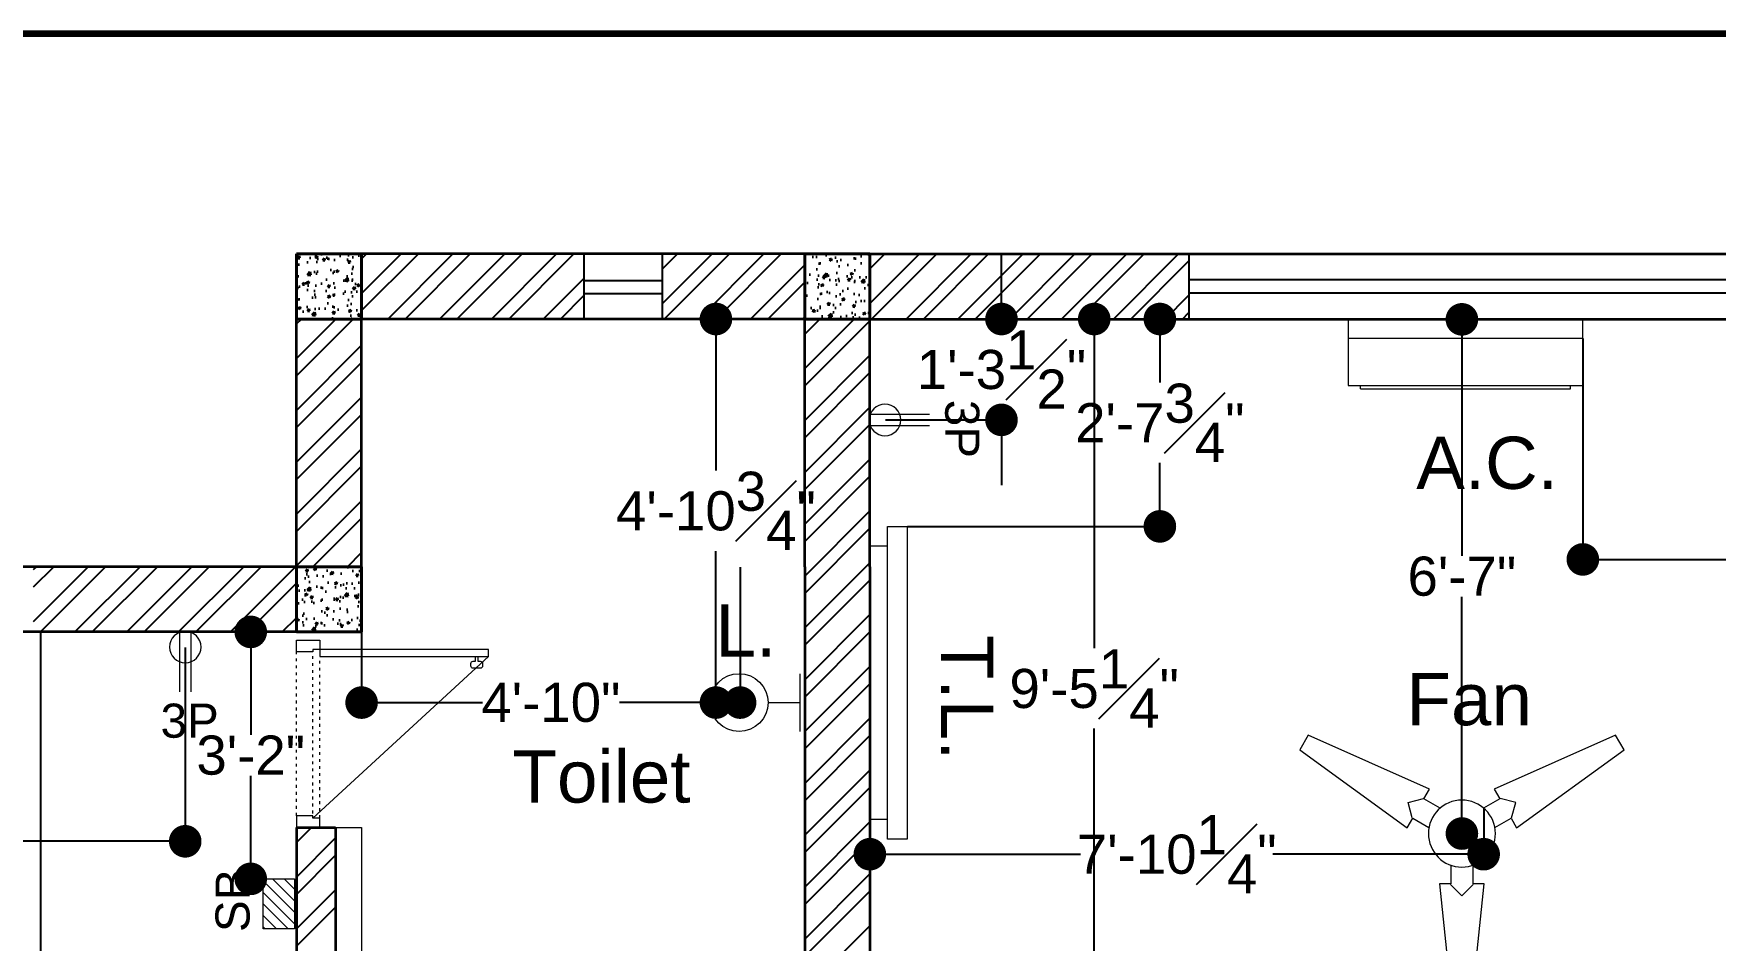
# Model space of a CAD drawing. Header units: inches. Extents: x 4161 to 8381, y 472 to 1500.
# Drawn here: x 7882.6 to 8140.7, y 1360.9 to 1500 of the extents above; entities that cross this region are included whole.
import ezdxf

# ---------------------------------------------------------------- set-up
doc = ezdxf.new("R2010")
doc.units = ezdxf.units.IN
doc.header["$MEASUREMENT"] = 0
doc.linetypes.add('ACAD_ISO03W100', pattern=[30, 12, -18])
doc.layers.get('0').update_dxf_attribs({"lineweight": 35})
for name, color, linetype, lineweight in [('0.Columns', 1, 'Continuous', 35), ('1.Wall', 7, 'Continuous', 35), ('Beam', 170, 'Continuous', 15), ('Box', 7, 'Continuous', 15), ('Doors & Furni', 20, 'Continuous', 5), ('E_Elements', 7, 'Continuous', 15), ('E_FITTINGS', 7, 'Continuous', 15), ('Hatch', 7, 'Continuous', 15)]:
    doc.layers.add(name, color=color, linetype=linetype, lineweight=lineweight)
for name, color, linetype in [('3.Windows', 130, 'Continuous'), ('4.Hatch', 14, 'Continuous'), ('5.Texts', 50, 'Continuous'), ('7.Dimention', 8, 'Continuous'), ('9.Vent', 130, 'Continuous'), ('Electrical Components', 170, 'Continuous'), ('rod', 252, 'Continuous'), ('wood', 20, 'Continuous')]:
    doc.layers.add(name, color=color, linetype=linetype)
doc.styles.get("Standard").update_dxf_attribs({"font": 'arial.ttf'})
doc.dimstyles.get("Standard").update_dxf_attribs({"dimtxt": 6, "dimasz": 5, "dimexe": 0.18, "dimexo": 0.0625, "dimgap": 0.09, "dimtad": 0, "dimtih": 1, "dimtoh": 1, "dimzin": 0, "dimdsep": 46, "dimlunit": 4, "dimtxsty": 'Standard', "dimblk": 'DOT', "dimcen": 0.09, "dimadec": 0, "dimazin": 0, "dimtfac": 1, "dimtofl": 0, "dimtmove": 0, "dimatfit": 3, "dimfxl": 1, "dimfrac": 1, "dimtolj": 1, "dimtzin": 0, "dimarcsym": 0})

# ---------------------------------------------------------------- blocks, each defined once
blk = doc.blocks.new('Window7')
at = {"layer": '3.Windows'}
for p, q in [((4180.79, 1757.85), (4096.79, 1757.85)), ((4096.79, 1757.85), (4096.79, 1747.85)), ((4180.79, 1747.85), (4180.79, 1757.85)), ((4180.79, 1747.85), (4180.79, 1757.85)), ((4180.79, 1757.85), (4180.79, 1753.17)), ((4180.79, 1753.17), (4180.79, 1753.17)), ((4096.79, 1747.85), (4180.79, 1747.85))]:
    blk.add_line(p, q, dxfattribs=at)
at = {"layer": '3.Windows', "color": 141, "true_color": 0xadddf7}
for p, q in [((4180.79, 1753.85), (4096.79, 1753.85)), ((4180.79, 1751.85), (4096.79, 1751.85))]:
    blk.add_line(p, q, dxfattribs=at)
blk = doc.blocks.new('Vent')
at = {"layer": '9.Vent'}
for p, q in [((-12, -3.9), (-12, 6.1)), ((-12, 3.82), (-12, 6.1)), ((0, -3.9), (0, 6.1))]:
    blk.add_line(p, q, dxfattribs=at)
at = {"layer": '9.Vent', "color": 5}
for p, q in [((-12, 2), (0, 2)), ((-12, 0), (0, 0))]:
    blk.add_line(p, q, dxfattribs=at)
blk = doc.blocks.new('Dd2')
at = {"layer": 'rod', "lineweight": 13}
blk.add_lwpolyline([(-36.5, 41), (-2, 3.5)], dxfattribs=at)
blk.add_lwpolyline([(-36.5, 38.75), (-35.5, 38.75), (-35.5, 39.25, -0.414214), (-35, 39.75), (-34.5, 39.75, -0.414214), (-34, 39.25), (-34, 37.75, -0.414214), (-34.5, 37.25), (-35, 37.25, -0.414214), (-35.5, 37.75), (-35.5, 38.25), (-36.5, 38.25)], format="xyb", dxfattribs=at)
at = {"layer": 'rod', "linetype": 'ACAD_ISO03W100', "lineweight": 13, "ltscale": 0.05}
for points in [[(-2, 5), (-36.5, 5)], [(-3, 3.5), (-37.5, 3.5)], [(-2.5, 0), (-37.5, 0)]]:
    blk.add_lwpolyline(points, dxfattribs=at)
at = {"layer": 'wood', "lineweight": 13}
for points in [[(-36.5, 41), (-38, 41), (-38, 5), (-36.5, 5)], [(-40, 0), (-40, 5), (-38, 5), (-38, 3.5), (-37.5, 3.5), (-37.5, 0)], [(0, 0), (0, 5), (-2, 5), (-2, 3.5), (-2.5, 3.5), (-2.5, 0)]]:
    blk.add_lwpolyline(points, close=True, dxfattribs=at)
blk = doc.blocks.new('Hatch')
at = {"layer": '4.Hatch', "color": 244, "linetype": 'Continuous', "true_color": 0x991b1e}
for p, q in [((3054.72, 1312.58), (3058.45, 1316.31)), ((3054.72, 1309.93), (3061.1, 1316.31)), ((3056.4, 1306.31), (3066.4, 1316.31)), ((3059.05, 1306.31), (3069.05, 1316.31)), ((3064.36, 1306.31), (3074.36, 1316.31)), ((3067.01, 1306.31), (3077.01, 1316.31)), ((3072.31, 1306.31), (3082.31, 1316.31)), ((3074.96, 1306.31), (3084.96, 1316.31)), ((3080.27, 1306.31), (3090.27, 1316.31)), ((3082.92, 1306.31), (3092.92, 1316.31)), ((3088.22, 1306.31), (3097.38, 1315.47)), ((3090.87, 1306.31), (3097.38, 1312.82)), ((3044.72, 1299.93), (3051.1, 1306.31)), ((3096.18, 1306.31), (3097.38, 1307.52)), ((3044.72, 1294.63), (3054.72, 1304.63)), ((3044.72, 1291.98), (3054.72, 1301.98)), ((3044.72, 1286.67), (3054.72, 1296.67)), ((3044.72, 1284.02), (3054.72, 1294.02)), ((3044.72, 1278.72), (3054.72, 1288.72)), ((3044.72, 1276.07), (3054.72, 1286.07)), ((3044.72, 1270.76), (3054.72, 1280.76)), ((3044.72, 1268.11), (3054.72, 1278.11)), ((3048.3, 1266.39), (3054.72, 1272.81)), ((3050.95, 1266.39), (3054.72, 1270.16)), ((3044.72, 1151.44), (3049.92, 1156.64)), ((3044.72, 1148.79), (3052.57, 1156.64)), ((3044.72, 1143.48), (3054.72, 1153.48)), ((3044.72, 1140.83), (3054.72, 1150.83)), ((3044.72, 1135.53), (3054.72, 1145.53)), ((3044.72, 1132.88), (3054.72, 1142.88)), ((3044.72, 1127.57), (3054.72, 1137.57)), ((3047.11, 1127.31), (3054.72, 1134.92)), ((3052.41, 1127.31), (3054.72, 1129.62)), ((3030.72, 1121.53), (3036.5, 1127.31)), ((3030.72, 1118.88), (3039.15, 1127.31)), ((3034.46, 1117.31), (3044.46, 1127.31)), ((3054.72, 1121.66), (3060.37, 1127.31)), ((3054.72, 1119.01), (3063.02, 1127.31)), ((3058.32, 1117.31), (3068.32, 1127.31)), ((3060.97, 1117.31), (3070.97, 1127.31)), ((3066.28, 1117.31), (3076.28, 1127.31)), ((3068.93, 1117.31), (3078.93, 1127.31)), ((3074.23, 1117.31), (3084.23, 1127.31)), ((3076.88, 1117.31), (3086.88, 1127.31)), ((3082.19, 1117.31), (3092.19, 1127.31)), ((3084.84, 1117.31), (3094.84, 1127.31)), ((3090.14, 1117.31), (3100.14, 1127.31)), ((3092.79, 1117.31), (3102.79, 1127.31)), ((3098.1, 1117.31), (3108.1, 1127.31)), ((3100.75, 1117.31), (3110.75, 1127.31)), ((3106.05, 1117.31), (3116.05, 1127.31)), ((3108.7, 1117.31), (3118.7, 1127.31)), ((3114.01, 1117.31), (3124.01, 1127.31)), ((3116.66, 1117.31), (3126.66, 1127.31)), ((3121.96, 1117.31), (3131.96, 1127.31)), ((3124.61, 1117.31), (3134.61, 1127.31)), ((3129.92, 1117.31), (3139.92, 1127.31)), ((3132.57, 1117.31), (3142.57, 1127.31)), ((3137.87, 1117.31), (3147.87, 1127.31)), ((3140.52, 1117.31), (3150.52, 1127.31)), ((3145.83, 1117.31), (3155.83, 1127.31)), ((3148.48, 1117.31), (3158.48, 1127.31)), ((3153.78, 1117.31), (3163.78, 1127.31)), ((3156.43, 1117.31), (3166.43, 1127.31)), ((3161.74, 1117.31), (3171.74, 1127.31)), ((3164.39, 1117.31), (3174.39, 1127.31)), ((3169.69, 1117.31), (3179.69, 1127.31)), ((3172.34, 1117.31), (3182.34, 1127.31)), ((3177.65, 1117.31), (3187.65, 1127.31)), ((3180.3, 1117.31), (3190.3, 1127.31)), ((3185.6, 1117.31), (3195.6, 1127.31)), ((3188.25, 1117.31), (3198.25, 1127.31)), ((3193.56, 1117.31), (3203.56, 1127.31)), ((3196.21, 1117.31), (3205.72, 1126.82)), ((3037.11, 1117.31), (3044.72, 1124.92)), ((3201.51, 1117.31), (3205.72, 1121.52)), ((3042.41, 1117.31), (3044.72, 1119.62)), ((3204.16, 1117.31), (3205.72, 1118.87)), ((3209.72, 1114.91), (3212.12, 1117.31)), ((3209.72, 1109.61), (3215.72, 1115.61)), ((3209.72, 1106.96), (3215.72, 1112.96)), ((3209.72, 1101.66), (3215.72, 1107.66)), ((3209.72, 1099), (3215.72, 1105)), ((3209.72, 1093.7), (3215.72, 1099.7)), ((3209.72, 1091.05), (3215.72, 1097.05)), ((3213.79, 1089.81), (3215.72, 1091.75))]:
    blk.add_line(p, q, dxfattribs=at)
blk = doc.blocks.new('FAN')
at = {"layer": 'E_Elements'}
for p, q in [((-23.57, 15.12), (-24.88, 12.85)), ((-4.97, 6.83), (-23.57, 15.12)), ((23.57, 15.12), (4.97, 6.83)), ((24.88, 12.85), (23.57, 15.12)), ((-24.88, 12.85), (-8.39, 0.89)), ((8.39, 0.89), (24.88, 12.85)), ((-8.26, 4.77), (-5.89, 5.4)), ((-5.82, 5.34), (-4.97, 6.83)), ((-3.34, 3.91), (-5.82, 5.34)), ((5.82, 5.34), (3.34, 3.91)), ((4.97, 6.83), (5.82, 5.34)), ((8.26, 4.77), (5.89, 5.4)), ((-7.62, 2.4), (-8.26, 4.77)), ((7.62, 2.4), (8.26, 4.77)), ((-8.39, 0.89), (-7.54, 2.37)), ((-7.54, 2.37), (-5.06, 0.94)), ((5.06, 0.94), (7.54, 2.37)), ((7.54, 2.37), (8.39, 0.89)), ((-1.71, -4.85), (-1.71, -7.71)), ((1.71, -7.71), (1.71, -4.85)), ((-3.43, -7.71), (-1.31, -27.97)), ((-1.71, -7.71), (-3.43, -7.71)), ((1.31, -27.97), (3.43, -7.71)), ((3.43, -7.71), (1.71, -7.71)), ((-1.73, -7.8), (0, -9.53)), ((0, -9.53), (1.73, -7.8)), ((-1.31, -27.97), (1.31, -27.97))]:
    blk.add_line(p, q, dxfattribs=at)
for start, end in [(360, 180), (180, 0)]:
    blk.add_arc((0, 0), 5.14, start, end, dxfattribs=at)
blk = doc.blocks.new('AC')
at = {"layer": 'E_Elements'}
for p, q in [((5828.29, 1009.63), (5856.95, 1009.63)), ((5828.29, 1009.63), (5828.29, 1009.16)), ((5856.95, 1009.63), (5856.95, 1009.16)), ((5826.63, 1009.16), (5858.63, 1009.16)), ((5826.63, 1000.16), (5826.63, 1009.16)), ((5858.63, 1009.16), (5858.63, 1009.16)), ((5858.63, 1009.16), (5858.63, 1000.16)), ((5826.63, 1002.72), (5858.63, 1002.72)), ((5858.63, 1000.16), (5826.63, 1000.16))]:
    blk.add_line(p, q, dxfattribs=at)
blk = doc.blocks.new('A$C482B25E6')
at = {"layer": 'E_FITTINGS'}
for p, q in [((0, 0), (0, 7.1)), ((3.9, 3.55), (0, 3.55))]:
    blk.add_line(p, q, dxfattribs=at)
blk.add_circle((7.45, 3.55), 3.55, dxfattribs=at)
blk = doc.blocks.new('O')
at = {"layer": 'E_Elements', "ltscale": 4}
for p, q in [((9523.61, 2111.57), (9520.91, 2111.57)), ((9523.61, 2069.68), (9520.91, 2069.68))]:
    blk.add_line(p, q, dxfattribs=at)
at = {"layer": 'E_Elements', "ltscale": 0.01}
blk.add_lwpolyline([(9526.61, 2066.63), (9526.61, 2114.63), (9523.61, 2114.63), (9523.61, 2066.63)], close=True, dxfattribs=at)
blk = doc.blocks.new('2')
at = {"layer": 'Hatch', "ltscale": 0.01}
h = blk.add_hatch(dxfattribs=at)
h.set_pattern_fill('ANSI31', color=256, scale=10, style=0)
h.paths.add_polyline_path([(7846.79, 2035.92), (7841.97, 2035.92), (7841.97, 2028.24), (7846.79, 2028.24)])
at = {"layer": 'E_Elements'}
blk.add_lwpolyline([(7841.97, 2028.24), (7846.79, 2028.24), (7846.79, 2035.92), (7841.97, 2035.92)], close=True, dxfattribs=at)
blk = doc.blocks.new('Column2.0')
at = {"layer": '0.Columns', "true_color": 0x991b1e}
h = blk.add_hatch(dxfattribs=at)
h.set_pattern_fill('AR-CONC', color=244, scale=0.54)
h.set_pattern_definition([(50, (868.9964, 332.3348), (3.873205, -0.3388615), [0.405, -4.455]), (355, (868.9964, 332.335), (-0.7492572, 4.0618375), [0.324, -3.564]), (100.45144, (869.319, 332.3066), (3.1239478, 3.722976), [0.344197, -3.7861674]), (46.1842, (868.9964, 333.415), (5.763103, -0.893804), [0.6075, -6.6825]), (96.63564, (869.4767, 333.3403), (5.0471745, 5.2602404), [0.516296, -5.679254]), (351.18416, (868.9964, 333.415), (5.0471745, 5.26024), [0.486, -5.346]), (21, (869.5364, 333.1448), (3.223298, -2.174142), [0.405, -4.455]), (326, (869.5364, 333.145), (1.3139028, 3.9158102), [0.324, -3.564]), (71.45144, (869.805, 332.9636), (4.537201, 1.7416682), [0.344197, -3.7861674]), (37.5, (868.9964, 332.3348), (0.0656632, 1.7976268), [0, -3.5208, 0, -3.618, 0, -3.5775]), (7.5, (868.9964, 332.3348), (1.4205755, 2.1298232), [0, -2.0628, 0, -3.4398, 0, -1.3635]), (327.5, (867.7922, 332.3348), (2.88264116, -0.1217963), [0, -1.35, 0, -4.212, 0, -5.589]), (317.5, (867.2522, 332.3348), (3.1492053, 0.5405669), [0, -1.755, 0, -2.7972, 0, -3.969])])
h.paths.add_polyline_path([(4674.88, 1327.63), (4674.88, 1337.63), (4664.88, 1337.63), (4664.88, 1327.63)])
at = {"layer": '0.Columns', "linetype": 'ACAD_ISO03W100', "lineweight": 40}
for p, q in [((4674.88, 1337.63), (4664.88, 1337.63)), ((4664.88, 1337.63), (4664.88, 1327.63)), ((4674.88, 1327.63), (4674.88, 1337.63)), ((4664.88, 1327.63), (4674.88, 1327.63))]:
    blk.add_line(p, q, dxfattribs=at)
blk = doc.blocks.new('1111111111111111')
at = {"layer": 'E_FITTINGS', "ltscale": 3}
for p, q in [((8001.12, 2853.82), (8010.23, 2853.82)), ((8001.12, 2852.1), (8010.23, 2852.1))]:
    blk.add_line(p, q, dxfattribs=at)
blk.add_circle((8003.38, 2852.96), 2.42, dxfattribs=at)
blk = doc.blocks.new('_Dot')
at = {"color": 0, "linetype": 'ByBlock', "lineweight": -2}
blk.add_line((-0.5, 0), (-1, 0), dxfattribs=at)
at = {"color": 0, "linetype": 'ByBlock', "lineweight": 60, "const_width": 0.5}
blk.add_lwpolyline([(-0.25, 0, 1), (0.25, 0, 1)], format="xyb", close=True, dxfattribs=at)
blk = doc.blocks.new('*D205')
at = {"layer": '7.Dimention', "color": 0, "lineweight": -2, "transparency": 16777216}
for p, q in [((7883.68, 1408.12), (7883.68, 1322.2)), ((7841.87, 1322.44), (7841.87, 1322.56)), ((7846.87, 1322.38), (7849.47, 1322.38)), ((7878.68, 1322.38), (7876.08, 1322.38))]:
    blk.add_line(p, q, dxfattribs=at)
at = {"layer": 'Defpoints', "color": 0, "transparency": 16777216}
for p in [(7883.68, 1408.19), (7841.87, 1322.38), (7841.87, 1322.38)]:
    blk.add_point(p, dxfattribs=at)
at = {"layer": '7.Dimention', "color": 0, "lineweight": -2, "transparency": 16777216, "xscale": 5, "yscale": 5, "zscale": 5, "rotation": 180}
blk.add_blockref('_Dot', (7841.87, 1322.38), dxfattribs=at)
at = {"layer": '7.Dimention', "color": 0, "lineweight": -2, "transparency": 16777216, "xscale": 5, "yscale": 5, "zscale": 5}
blk.add_blockref('_Dot', (7883.68, 1322.38), dxfattribs=at)
at = {"layer": '7.Dimention', "color": 0, "transparency": 16777216, "insert": (7862.78, 1322.38), "char_height": 6, "attachment_point": 5}
blk.add_mtext('\\A1;3\'-5{\\H1x;\\S3#4;}"', dxfattribs=at)
blk = doc.blocks.new('*D165')
at = {"layer": '7.Dimention', "color": 0, "lineweight": -2, "transparency": 16777216}
for p, q in [((7767.97, 1408.12), (7767.97, 1375.89)), ((7905.9, 1405.8), (7905.9, 1375.89)), ((7772.97, 1376.07), (7826.83, 1376.07)), ((7900.9, 1376.07), (7847.05, 1376.07))]:
    blk.add_line(p, q, dxfattribs=at)
at = {"layer": 'Defpoints', "color": 0, "transparency": 16777216}
for p in [(7767.97, 1408.19), (7905.9, 1405.86), (7905.9, 1376.07)]:
    blk.add_point(p, dxfattribs=at)
at = {"layer": '7.Dimention', "color": 0, "lineweight": -2, "transparency": 16777216, "xscale": 5, "yscale": 5, "zscale": 5, "rotation": 180}
blk.add_blockref('_Dot', (7767.97, 1376.07), dxfattribs=at)
at = {"layer": '7.Dimention', "color": 0, "lineweight": -2, "transparency": 16777216, "xscale": 5, "yscale": 5, "zscale": 5}
blk.add_blockref('_Dot', (7905.9, 1376.07), dxfattribs=at)
at = {"layer": '7.Dimention', "color": 0, "transparency": 16777216, "insert": (7836.94, 1376.07), "char_height": 6, "attachment_point": 5}
blk.add_mtext('\\A1;11\'-6"', dxfattribs=at)
blk = doc.blocks.new('*D166')
at = {"layer": '7.Dimention', "color": 0, "lineweight": -2, "transparency": 16777216}
for p, q in [((7915.56, 1408.19), (7916.14, 1408.19)), ((7915.96, 1403.19), (7915.96, 1392.4)), ((7915.96, 1375.31), (7915.96, 1386.09)), ((7917.79, 1370.31), (7915.78, 1370.31))]:
    blk.add_line(p, q, dxfattribs=at)
at = {"layer": 'Defpoints', "color": 0, "transparency": 16777216}
for p in [(7915.5, 1408.19), (7915.96, 1370.31), (7917.85, 1370.31)]:
    blk.add_point(p, dxfattribs=at)
at = {"layer": '7.Dimention', "color": 0, "lineweight": -2, "transparency": 16777216, "xscale": 5, "yscale": 5, "zscale": 5}
for p, rotation in [((7915.96, 1408.19), 90), ((7915.96, 1370.31), 270)]:
    blk.add_blockref('_Dot', p, dxfattribs=dict(at, rotation=rotation))
at = {"layer": '7.Dimention', "color": 0, "transparency": 16777216, "insert": (7915.96, 1389.25), "char_height": 6, "attachment_point": 5}
blk.add_mtext('\\A1;3\'-2"', dxfattribs=at)
blk = doc.blocks.new('*D169')
at = {"layer": '7.Dimention', "color": 0, "lineweight": -2, "transparency": 16777216}
for p, q in [((7932.97, 1418.12), (7932.97, 1397.17)), ((7991.06, 1418.12), (7991.06, 1397.17)), ((7937.97, 1397.35), (7951.5, 1397.35)), ((7986.06, 1397.35), (7972.53, 1397.35))]:
    blk.add_line(p, q, dxfattribs=at)
at = {"layer": 'Defpoints', "color": 0, "transparency": 16777216}
for p in [(7932.97, 1418.19), (7991.06, 1418.19), (7991.06, 1397.35)]:
    blk.add_point(p, dxfattribs=at)
at = {"layer": '7.Dimention', "color": 0, "lineweight": -2, "transparency": 16777216, "xscale": 5, "yscale": 5, "zscale": 5, "rotation": 180}
blk.add_blockref('_Dot', (7932.97, 1397.35), dxfattribs=at)
at = {"layer": '7.Dimention', "color": 0, "lineweight": -2, "transparency": 16777216, "xscale": 5, "yscale": 5, "zscale": 5}
blk.add_blockref('_Dot', (7991.06, 1397.35), dxfattribs=at)
at = {"layer": '7.Dimention', "color": 0, "transparency": 16777216, "insert": (7962.02, 1397.35), "char_height": 6, "attachment_point": 5}
blk.add_mtext('\\A1;4\'-10"', dxfattribs=at)
blk = doc.blocks.new('*D170')
at = {"layer": '7.Dimention', "color": 0, "lineweight": -2, "transparency": 16777216}
for p, q in [((7992.6, 1456.19), (7987.17, 1456.19)), ((7987.35, 1451.19), (7987.35, 1432.97)), ((7987.35, 1402.35), (7987.35, 1420.56)), ((7990.85, 1397.35), (7987.17, 1397.35))]:
    blk.add_line(p, q, dxfattribs=at)
at = {"layer": 'Defpoints', "color": 0, "transparency": 16777216}
for p in [(7992.67, 1456.19), (7987.35, 1397.35), (7990.91, 1397.35)]:
    blk.add_point(p, dxfattribs=at)
at = {"layer": '7.Dimention', "color": 0, "lineweight": -2, "transparency": 16777216, "xscale": 5, "yscale": 5, "zscale": 5}
for p, rotation in [((7987.35, 1456.19), 90), ((7987.35, 1397.35), 270)]:
    blk.add_blockref('_Dot', p, dxfattribs=dict(at, rotation=rotation))
at = {"layer": '7.Dimention', "color": 0, "transparency": 16777216, "insert": (7987.35, 1426.77), "char_height": 6, "attachment_point": 5}
blk.add_mtext('\\A1;4\'-10{\\H1x;\\S3#4;}"', dxfattribs=at)
blk = doc.blocks.new('*D172')
at = {"layer": '7.Dimention', "color": 0, "lineweight": -2, "transparency": 16777216}
for p, q in [((8031.17, 1461.19), (8031.17, 1466.19)), ((8016.59, 1456.19), (8031.35, 1456.19)), ((8013.36, 1440.72), (8031.35, 1440.72)), ((8031.17, 1435.72), (8031.17, 1430.72))]:
    blk.add_line(p, q, dxfattribs=at)
at = {"layer": 'Defpoints', "color": 0, "transparency": 16777216}
for p in [(8016.53, 1456.19), (8013.29, 1440.72), (8031.17, 1440.72)]:
    blk.add_point(p, dxfattribs=at)
at = {"layer": '7.Dimention', "color": 0, "lineweight": -2, "transparency": 16777216, "xscale": 5, "yscale": 5, "zscale": 5}
for p, rotation in [((8031.17, 1456.19), 270), ((8031.17, 1440.72), 90)]:
    blk.add_blockref('_Dot', p, dxfattribs=dict(at, rotation=rotation))
at = {"layer": '7.Dimention', "color": 0, "transparency": 16777216, "insert": (8031.17, 1448.45), "char_height": 6, "attachment_point": 5}
blk.add_mtext('\\A1;1\'-3{\\H1x;\\S1#2;}"', dxfattribs=at)
blk = doc.blocks.new('*D173')
at = {"layer": '7.Dimention', "color": 0, "lineweight": -2, "transparency": 16777216}
for p, q in [((8019.25, 1456.19), (8055.66, 1456.19)), ((8055.48, 1451.19), (8055.48, 1446.44)), ((8055.48, 1429.38), (8055.48, 1434.13)), ((8016.73, 1424.38), (8055.66, 1424.38))]:
    blk.add_line(p, q, dxfattribs=at)
at = {"layer": 'Defpoints', "color": 0, "transparency": 16777216}
for p in [(8019.18, 1456.19), (8016.67, 1424.38), (8055.48, 1424.38)]:
    blk.add_point(p, dxfattribs=at)
at = {"layer": '7.Dimention', "color": 0, "lineweight": -2, "transparency": 16777216, "xscale": 5, "yscale": 5, "zscale": 5}
for p, rotation in [((8055.48, 1456.19), 90), ((8055.48, 1424.38), 270)]:
    blk.add_blockref('_Dot', p, dxfattribs=dict(at, rotation=rotation))
at = {"layer": '7.Dimention', "color": 0, "transparency": 16777216, "insert": (8055.48, 1440.28), "char_height": 6, "attachment_point": 5}
blk.add_mtext('\\A1;2\'-7{\\H1x;\\S3#4;}"', dxfattribs=at)
blk = doc.blocks.new('*D174')
at = {"layer": '7.Dimention', "color": 0, "lineweight": -2, "transparency": 16777216}
for p, q in [((8019.25, 1456.19), (8045.58, 1456.19)), ((8045.4, 1451.19), (8045.4, 1405.68)), ((8045.4, 1347.86), (8045.4, 1393.37)), ((8019.25, 1342.86), (8045.58, 1342.86))]:
    blk.add_line(p, q, dxfattribs=at)
at = {"layer": 'Defpoints', "color": 0, "transparency": 16777216}
for p in [(8019.18, 1456.19), (8019.18, 1342.86), (8045.4, 1342.86)]:
    blk.add_point(p, dxfattribs=at)
at = {"layer": '7.Dimention', "color": 0, "lineweight": -2, "transparency": 16777216, "xscale": 5, "yscale": 5, "zscale": 5}
for p, rotation in [((8045.4, 1456.19), 90), ((8045.4, 1342.86), 270)]:
    blk.add_blockref('_Dot', p, dxfattribs=dict(at, rotation=rotation))
at = {"layer": '7.Dimention', "color": 0, "transparency": 16777216, "insert": (8045.4, 1399.52), "char_height": 6, "attachment_point": 5}
blk.add_mtext('\\A1;9\'-5{\\H1x;\\S1#4;}"', dxfattribs=at)
blk = doc.blocks.new('*D175')
at = {"layer": '7.Dimention', "color": 0, "lineweight": -2, "transparency": 16777216}
for p, q in [((8120.39, 1453.2), (8120.39, 1419.13)), ((8194.78, 1451.41), (8194.78, 1419.13)), ((8125.39, 1419.31), (8145.21, 1419.31)), ((8189.78, 1419.31), (8169.96, 1419.31))]:
    blk.add_line(p, q, dxfattribs=at)
at = {"layer": 'Defpoints', "color": 0, "transparency": 16777216}
for p in [(8120.39, 1453.27), (8194.78, 1451.47), (8120.39, 1419.31)]:
    blk.add_point(p, dxfattribs=at)
at = {"layer": '7.Dimention', "color": 0, "lineweight": -2, "transparency": 16777216, "xscale": 5, "yscale": 5, "zscale": 5, "rotation": 180}
blk.add_blockref('_Dot', (8120.39, 1419.31), dxfattribs=at)
at = {"layer": '7.Dimention', "color": 0, "lineweight": -2, "transparency": 16777216, "xscale": 5, "yscale": 5, "zscale": 5}
blk.add_blockref('_Dot', (8194.78, 1419.31), dxfattribs=at)
at = {"layer": '7.Dimention', "color": 0, "transparency": 16777216, "insert": (8157.59, 1419.31), "char_height": 6, "attachment_point": 5}
blk.add_mtext('\\A1;6\'-2{\\H1x;\\S1#2;}"', dxfattribs=at)
blk = doc.blocks.new('*D177')
at = {"layer": '7.Dimention', "color": 0, "lineweight": -2, "transparency": 16777216}
for p, q in [((8010.97, 1384.27), (8010.97, 1373.91)), ((8105.17, 1381.1), (8105.17, 1373.91)), ((8015.97, 1374.09), (8043.32, 1374.09)), ((8100.17, 1374.09), (8072.82, 1374.09))]:
    blk.add_line(p, q, dxfattribs=at)
at = {"layer": 'Defpoints', "color": 0, "transparency": 16777216}
for p in [(8010.97, 1384.34), (8105.17, 1381.17), (8105.17, 1374.09)]:
    blk.add_point(p, dxfattribs=at)
at = {"layer": '7.Dimention', "color": 0, "lineweight": -2, "transparency": 16777216, "xscale": 5, "yscale": 5, "zscale": 5, "rotation": 180}
blk.add_blockref('_Dot', (8010.97, 1374.09), dxfattribs=at)
at = {"layer": '7.Dimention', "color": 0, "lineweight": -2, "transparency": 16777216, "xscale": 5, "yscale": 5, "zscale": 5}
blk.add_blockref('_Dot', (8105.17, 1374.09), dxfattribs=at)
at = {"layer": '7.Dimention', "color": 0, "transparency": 16777216, "insert": (8058.07, 1374.09), "char_height": 6, "attachment_point": 5}
blk.add_mtext('\\A1;7\'-10{\\H1x;\\S1#4;}"', dxfattribs=at)
blk = doc.blocks.new('*D178')
at = {"layer": '7.Dimention', "color": 0, "lineweight": -2, "transparency": 16777216}
for p, q in [((8084.45, 1456.14), (8102.01, 1456.14)), ((8101.83, 1451.14), (8101.83, 1419.85)), ((8101.83, 1382.26), (8101.83, 1413.55)), ((8101.89, 1377.26), (8102.01, 1377.26))]:
    blk.add_line(p, q, dxfattribs=at)
at = {"layer": 'Defpoints', "color": 0, "transparency": 16777216}
for p in [(8084.39, 1456.14), (8101.83, 1377.26), (8101.83, 1377.26)]:
    blk.add_point(p, dxfattribs=at)
at = {"layer": '7.Dimention', "color": 0, "lineweight": -2, "transparency": 16777216, "xscale": 5, "yscale": 5, "zscale": 5}
for p, rotation in [((8101.83, 1456.14), 90), ((8101.83, 1377.26), 270)]:
    blk.add_blockref('_Dot', p, dxfattribs=dict(at, rotation=rotation))
at = {"layer": '7.Dimention', "color": 0, "transparency": 16777216, "insert": (8101.83, 1416.7), "char_height": 6, "attachment_point": 5}
blk.add_mtext('\\A1;6\'-7"', dxfattribs=at)
blk = doc.blocks.new('Title Box 2.0')
at = {"lineweight": 100, "ltscale": 0.5}
blk.add_lwpolyline([(4996.97, 684.44), (5689.78, 684.44), (5694.53, 1520.13), (5001.72, 1520.13), (4996.97, 684.44)], dxfattribs=at)

msp = doc.modelspace()

# ---------------------------------------------------------------- linework, layer by layer
at = {"layer": '1.Wall'}
for p, q in [((8000.972, 1466.186), (7922.972, 1466.186)), ((7922.972, 1418.186), (7922.972, 1466.186)), ((8000.972, 1466.186), (8006.972, 1466.186)), ((8006.972, 1466.186), (8204.701, 1466.186)), ((8000.972, 1456.186), (7932.972, 1456.186)), ((7932.972, 1418.186), (7932.972, 1456.186)), ((8000.972, 1418.186), (8000.972, 1456.186)), ((8010.972, 1418.186), (8010.972, 1456.186)), ((8010.972, 1456.186), (8194.757, 1456.186)), ((7922.972, 1418.186), (7757.972, 1418.186)), ((7932.972, 1418.186), (7932.972, 1408.186)), ((8000.972, 1418.186), (8000.972, 1336.186)), ((8010.972, 1418.186), (8010.972, 1408.185)), ((7922.972, 1408.186), (7767.972, 1408.186)), ((7922.972, 1408.186), (7932.972, 1408.186)), ((8010.972, 1408.185), (8010.972, 1330.186)), ((7922.972, 1378.186), (7922.972, 1265.186)), ((7922.972, 1378.186), (7928.972, 1378.186)), ((7928.972, 1378.186), (7928.972, 1336.186))]:
    msp.add_line(p, q, dxfattribs=at)
at = {"layer": '4.Hatch', "color": 244, "linetype": 'Continuous', "true_color": 0x991b1e}
for p, q in [((7922.972, 1466.041), (7923.117, 1466.186)), ((7932.972, 1460.131), (7939.027, 1466.186)), ((7932.972, 1465.434), (7933.724, 1466.186)), ((7932.972, 1457.479), (7941.679, 1466.186)), ((7936.982, 1456.186), (7946.982, 1466.186)), ((7939.634, 1456.186), (7949.634, 1466.186)), ((7944.937, 1456.186), (7954.937, 1466.186)), ((7947.589, 1456.186), (7957.589, 1466.186)), ((7952.892, 1456.186), (7962.892, 1466.186)), ((7955.544, 1456.186), (7965.544, 1466.186)), ((7979.144, 1458.573), (7986.757, 1466.186)), ((7979.144, 1463.876), (7981.454, 1466.186)), ((7979.409, 1456.186), (7989.409, 1466.186)), ((7984.712, 1456.186), (7994.712, 1466.186)), ((7987.363, 1456.186), (7997.363, 1466.186)), ((8010.972, 1458.582), (8018.577, 1466.186)), ((8010.972, 1463.885), (8013.273, 1466.186)), ((8011.228, 1456.186), (8021.228, 1466.186)), ((8016.532, 1456.186), (8026.532, 1466.186)), ((8019.183, 1456.186), (8029.183, 1466.186)), ((8024.487, 1456.186), (8034.487, 1466.186)), ((8027.138, 1456.186), (8037.138, 1466.186)), ((8032.442, 1456.186), (8042.442, 1466.186)), ((8035.093, 1456.186), (8045.093, 1466.186)), ((8040.396, 1456.186), (8050.396, 1466.186)), ((8043.048, 1456.186), (8053.048, 1466.186)), ((8048.351, 1456.186), (8058.351, 1466.186)), ((7992.667, 1456.186), (8000.972, 1464.492)), ((8051.003, 1456.186), (8059.897, 1465.08)), ((7960.847, 1456.186), (7967.144, 1462.483)), ((7995.318, 1456.186), (8000.972, 1461.84)), ((7963.499, 1456.186), (7967.144, 1459.831)), ((8056.306, 1456.186), (8059.897, 1459.777)), ((7922.972, 1450.131), (7929.027, 1456.186)), ((7922.972, 1455.434), (7923.724, 1456.186)), ((7922.972, 1447.479), (7931.679, 1456.186)), ((8000.622, 1456.186), (8000.972, 1456.537)), ((8000.972, 1448.582), (8008.577, 1456.186)), ((8000.972, 1453.885), (8003.273, 1456.186)), ((8000.972, 1445.93), (8010.972, 1455.93)), ((8058.958, 1456.186), (8059.897, 1457.125)), ((7922.972, 1442.176), (7932.972, 1452.176)), ((8000.972, 1440.627), (8010.972, 1450.627)), ((7922.972, 1439.525), (7932.972, 1449.525)), ((8000.972, 1437.975), (8010.972, 1447.975)), ((7922.972, 1434.221), (7932.972, 1444.221)), ((7922.972, 1431.57), (7932.972, 1441.57)), ((8000.972, 1432.672), (8010.972, 1442.672)), ((8000.972, 1430.02), (8010.972, 1440.02)), ((7922.972, 1426.266), (7932.972, 1436.266)), ((7922.972, 1423.615), (7932.972, 1433.615)), ((8000.972, 1424.717), (8010.972, 1434.717)), ((8000.972, 1422.065), (8010.972, 1432.065)), ((7922.972, 1418.311), (7932.972, 1428.311)), ((7925.499, 1418.186), (7932.972, 1425.66)), ((8000.972, 1416.762), (8010.972, 1426.762)), ((8000.972, 1414.11), (8010.972, 1424.11)), ((7930.802, 1418.186), (7932.972, 1420.356)), ((7882.639, 1417.753), (7883.072, 1418.186)), ((7882.639, 1409.798), (7891.027, 1418.186)), ((7882.639, 1415.101), (7885.724, 1418.186)), ((7883.679, 1408.186), (7893.679, 1418.186)), ((7888.982, 1408.186), (7898.982, 1418.186)), ((7891.634, 1408.186), (7901.634, 1418.186)), ((7896.937, 1408.186), (7906.937, 1418.186)), ((7899.589, 1408.186), (7909.589, 1418.186)), ((7904.892, 1408.186), (7914.892, 1418.186)), ((7907.544, 1408.186), (7917.544, 1418.186)), ((7912.847, 1408.186), (7922.847, 1418.186)), ((8000.972, 1408.807), (8010.972, 1418.807)), ((7915.499, 1408.186), (7922.972, 1415.66)), ((8000.972, 1406.155), (8010.972, 1416.155)), ((7920.802, 1408.186), (7922.972, 1410.356)), ((8000.972, 1400.852), (8010.972, 1410.852)), ((8000.972, 1398.2), (8010.972, 1408.2)), ((8000.972, 1392.897), (8010.972, 1402.897)), ((8000.972, 1390.245), (8010.972, 1400.245)), ((8000.972, 1384.942), (8010.972, 1394.942)), ((8000.972, 1382.29), (8010.972, 1392.29)), ((8000.972, 1376.987), (8010.972, 1386.987)), ((8000.972, 1374.335), (8010.972, 1384.335)), ((8000.972, 1369.032), (8010.972, 1379.032)), ((7922.972, 1375.885), (7925.273, 1378.186)), ((7922.972, 1370.582), (7928.972, 1376.582)), ((8000.972, 1366.38), (8010.972, 1376.38)), ((7922.972, 1367.93), (7928.972, 1373.93)), ((8000.972, 1361.077), (8010.972, 1371.077)), ((7922.972, 1362.627), (7928.972, 1368.627)), ((8000.972, 1358.426), (8010.972, 1368.426)), ((7922.972, 1359.975), (7928.972, 1365.975)), ((8000.972, 1353.122), (8010.972, 1363.122))]:
    msp.add_line(p, q, dxfattribs=at)
at = {"layer": 'Beam'}
for p, q in [((7928.972, 1378.186), (7932.972, 1378.186)), ((7932.972, 1378.186), (7932.972, 1336.186))]:
    msp.add_line(p, q, dxfattribs=at)

# ---------------------------------------------------------------- block references
at = {"layer": '0.Columns'}
for name, p in [('Column2.0', (3258.09, 128.557)), ('Column2.0', (3336.09, 128.557)), ('Hatch', (4713.255, 101.872)), ('Column2.0', (3258.09, 80.557))]:
    msp.add_blockref(name, p, dxfattribs=at)
at = {"layer": '1.Wall'}
msp.add_blockref('Window7', (3963.112, -291.669), dxfattribs=at)
at = {"layer": '9.Vent'}
msp.add_blockref('Vent', (7979.144, 1460.086), dxfattribs=at)
at = {"layer": 'Box'}
msp.add_blockref('Title Box 2.0', (2686.258, -20.163), dxfattribs=at)
at = {"layer": 'Doors & Furni', "xscale": 0.7186279659790507, "yscale": 0.7186279659790507, "zscale": 0.7186279659790507, "rotation": 270}
msp.add_blockref('Dd2', (7922.972, 1378.186), dxfattribs=at)
at = {"layer": 'E_Elements', "xscale": -1.125196394110631, "yscale": 1.125196394110631, "zscale": 1.125196394110631, "rotation": 180}
msp.add_blockref('AC', (1528.277, 2581.518), dxfattribs=at)
at = {"layer": 'E_Elements', "color": 7, "xscale": -1, "rotation": 180}
for name, p in [('O', (-1509.934, 3491.006)), ('2', (75.878, 3398.546))]:
    msp.add_blockref(name, p, dxfattribs=at)
at = {"layer": 'E_FITTINGS', "xscale": -1}
for p, rotation in [((9.913, 4293.675), 180), ((10758.865, 9409.241), 90)]:
    msp.add_blockref('1111111111111111', p, dxfattribs=dict(at, rotation=rotation))
at = {"layer": 'E_FITTINGS', "color": 7, "xscale": 1.25, "yscale": 1.25, "zscale": 1.25, "rotation": 180}
msp.add_blockref('A$C482B25E6', (8000.222, 1401.786), dxfattribs=at)
at = {"layer": 'Electrical Components', "color": 7}
msp.add_blockref('FAN', (8101.827, 1377.257), dxfattribs=at)

# ---------------------------------------------------------------- texts
at = {"layer": '5.Texts', "color": 7, "attachment_point": 1}
for s, width, gutter_width, heights, insert, char_height, rotation in [('\\pxqc;3P', 72.40653, 0.654, [23.305], (8027.77, 1475.537), 5.2318, 270), ('\\pxqc;T.L.', 110.71706, 1, [35.636], (8029.902, 1453.453), 8, 270), ('\\pxqc;SB', 72.40653, 0.654, [23.305], (7910.55, 1330.812), 5.2318, 90)]:
    msp.add_mtext_dynamic_manual_height_columns(s, width=width, gutter_width=gutter_width, heights=heights, dxfattribs=dict(at, insert=insert, char_height=char_height, rotation=rotation))
for s, width, gutter_width, heights, insert, char_height in [('\\pxqc;A.C.', 110.71706, 1, [35.636], (8050.338, 1438.137), 8), ('\\pxqc;L.', 110.71706, 1, [35.636], (7936.581, 1412.416), 8), ('\\pxqc;Fan', 110.71706, 1, [35.636], (8047.6, 1401.874), 8), ('\\pxqc;3P', 72.40653, 0.654, [23.305], (7870.383, 1397.191), 5.2318)]:
    msp.add_mtext_dynamic_manual_height_columns(s, width=width, gutter_width=gutter_width, heights=heights, dxfattribs=dict(at, insert=insert, char_height=char_height))
at = {"layer": '5.Texts', "color": 2, "true_color": 0xf1eb1f, "insert": (7914.434, 1390.009), "char_height": 8, "attachment_point": 1}
msp.add_mtext_dynamic_manual_height_columns('\\pxqc;Toilet', width=110.71706, gutter_width=1, heights=[35.636], dxfattribs=at)

# ---------------------------------------------------------------- dimensions: what is measured, and where the dimension line sits
at = {"layer": '7.Dimention'}
for base, p1, p2, picture, middle in [((8031.174, 1440.715), (8016.532, 1456.186), (8013.293, 1440.715), '*D172', (8031.174, 1448.451)), ((7987.348, 1397.35), (7992.667, 1456.186), (7990.913, 1397.35), '*D170', (7987.348, 1426.768)), ((8055.483, 1424.38), (8019.183, 1456.186), (8016.672, 1424.38), '*D173', (8055.483, 1440.283)), ((8045.396, 1342.86), (8019.183, 1456.186), (8019.183, 1342.86), '*D174', (8045.396, 1399.523)), ((8101.827, 1377.257), (8084.385, 1456.14), (8101.827, 1377.257), '*D178', (8101.827, 1416.699)), ((7915.961, 1370.31), (7915.499, 1408.186), (7917.85, 1370.31), '*D166', (7915.961, 1389.248))]:
    dim = msp.add_linear_dim(base=base, p1=p1, p2=p2, angle=90, dimstyle='Standard', dxfattribs=at)
    dim.commit()
    dim.dimension.update_dxf_attribs({"geometry": picture, "text_midpoint": middle})
for base, p1, p2, picture, middle in [((8120.391, 1419.31), (8194.784, 1451.474), (8120.391, 1453.266), '*D175', (8157.588, 1419.31)), ((7991.061, 1397.35), (7932.972, 1418.186), (7991.061, 1418.186), '*D169', (7962.017, 1397.35)), ((7905.905, 1376.073), (7767.972, 1408.186), (7905.905, 1405.862), '*D165', (7836.939, 1376.073)), ((7841.872, 1322.377), (7883.679, 1408.186), (7841.872, 1322.377), '*D205', (7862.775, 1322.377)), ((8105.168, 1374.088), (8010.972, 1384.335), (8105.168, 1381.166), '*D177', (8058.07, 1374.088))]:
    dim = msp.add_linear_dim(base=base, p1=p1, p2=p2, dimstyle='Standard', dxfattribs=at)
    dim.commit()
    dim.dimension.update_dxf_attribs({"geometry": picture, "text_midpoint": middle})

doc.saveas('drawing.dxf')
